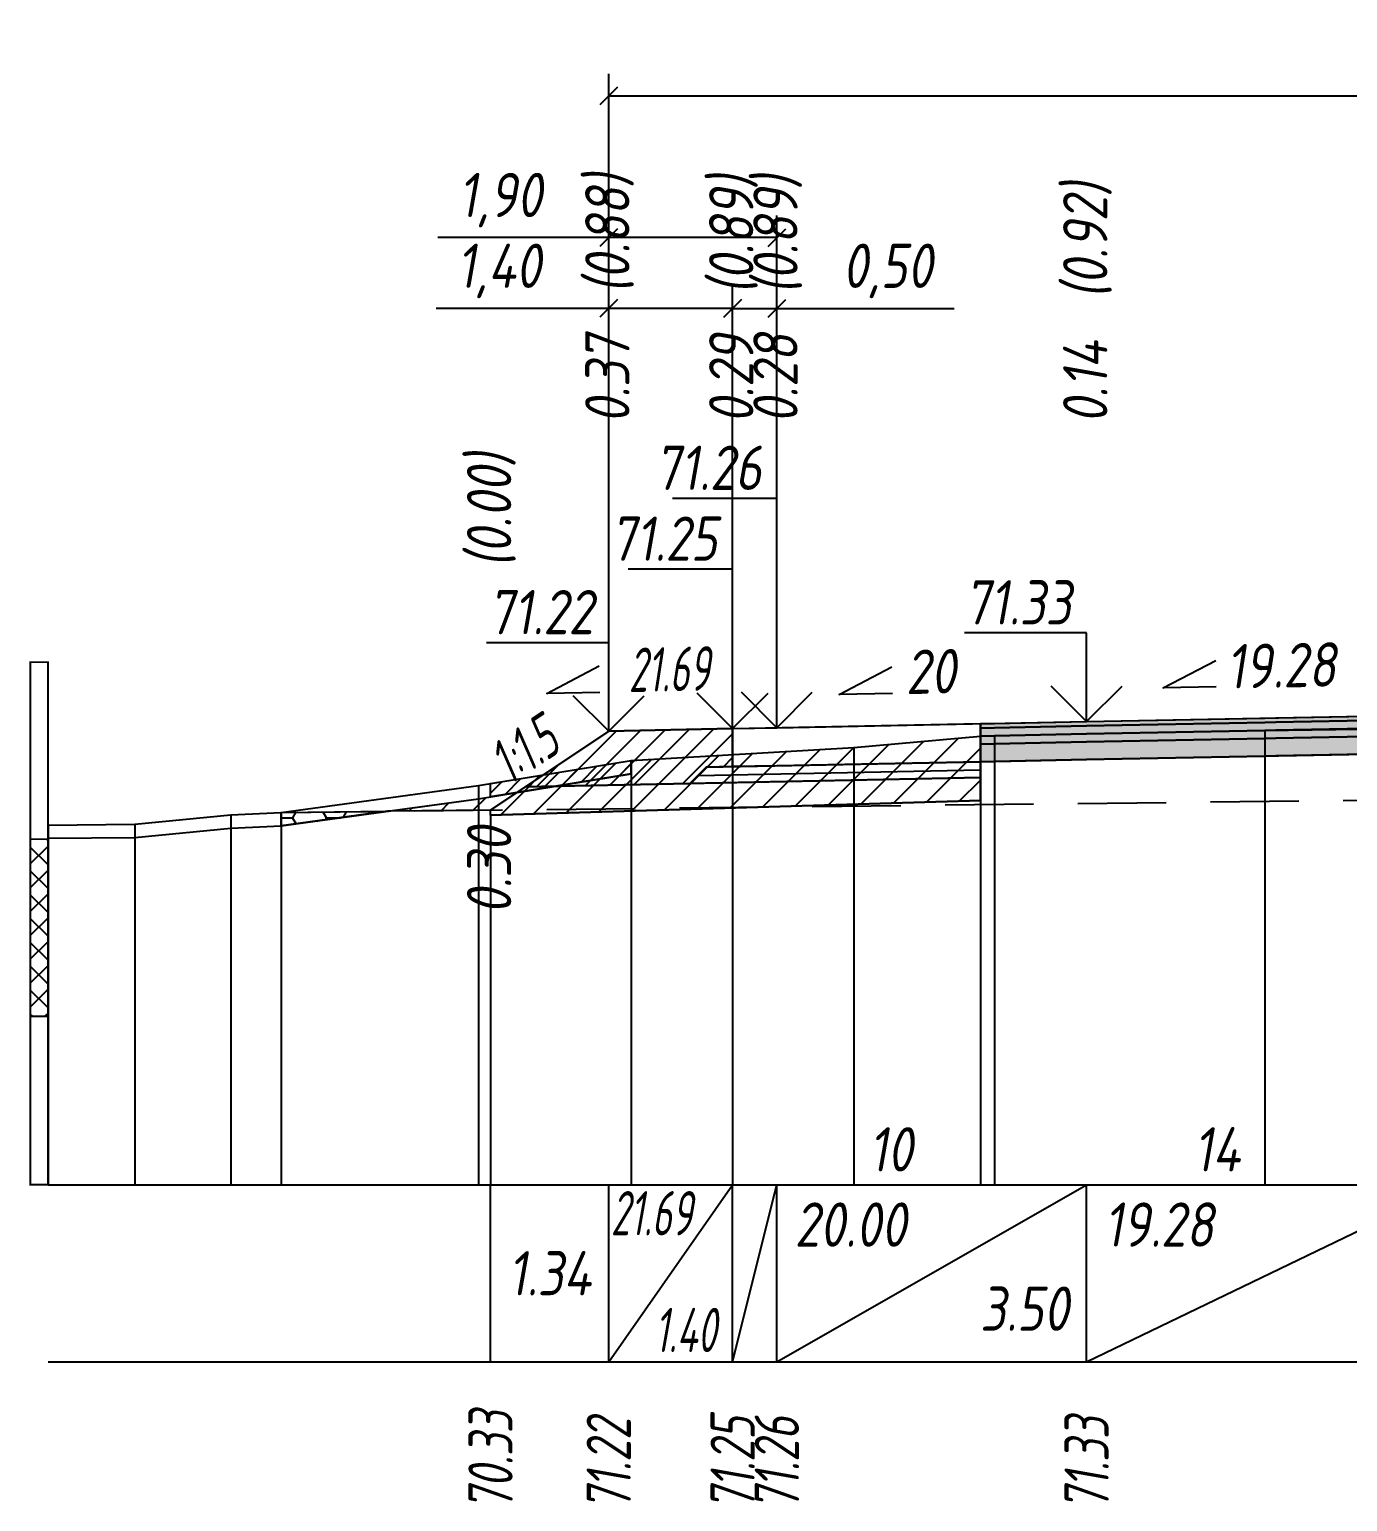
# Model space of a CAD drawing. Extents: x -717 to 1451, y -133302 to 233.
# Drawn here: x 78.9 to 153.4, y -8266.9 to -8183.7 of the extents above; entities that cross this region are included whole.
import ezdxf
from ezdxf.enums import TextEntityAlignment as Align

# ---------------------------------------------------------------- set-up
doc = ezdxf.new("R2010")
doc.units = 0
doc.linetypes.add('штриховая', pattern=[0.75, 0.5, -0.25])
for name, color, linetype in [('Интерполированный поперечник', 2, 'Continuous'), ('Код_514', 1, 'Continuous'), ('Контур_0', 7, 'Continuous'), ('Контур_2521', 7, 'Continuous'), ('Контур_2564', 7, 'Continuous'), ('Контур_2660', 7, 'Continuous'), ('Контур_2665', 7, 'Continuous'), ('Контур_400', 7, 'Continuous'), ('Контур_508', 7, 'Continuous'), ('Контур_512', 7, 'Continuous'), ('Контур_513', 7, 'Continuous'), ('Контур_818', 7, 'Continuous'), ('Красный поперечник', 1, 'Continuous'), ('Линейка абсолютных высот', 7, 'Continuous'), ('Объём_2501', 7, 'Continuous'), ('Объём_2564', 7, 'Continuous'), ('Объём_2650', 7, 'Continuous'), ('Объём_2660', 7, 'Continuous'), ('Объём_2661', 7, 'Continuous'), ('Объём_2665', 7, 'Continuous'), ('Объём_2666', 7, 'Continuous'), ('Объём_2667', 7, 'Continuous'), ('Объём_2668', 7, 'Continuous'), ('Объём_2669', 7, 'Continuous'), ('Объём_2675', 7, 'Continuous'), ('Объём_2753', 7, 'Continuous'), ('Откосы', 7, 'Continuous'), ('Отметки покрытия', 7, 'Continuous'), ('Рабочие отметки', 7, 'Continuous'), ('Рабочие отметки доп.', 7, 'Continuous'), ('Слои выравнивания', 7, 'Continuous'), ('Таблица', 7, 'Continuous'), ('Уклоны проезжей части', 7, 'Continuous'), ('Черный поперечник', 3, 'Continuous')]:
    doc.layers.add(name, color=color, linetype=linetype)
for name, color, linetype, true_color in [('Контур_2540', 2, 'Continuous', 0xffff00), ('Контур_2560', 2, 'Continuous', 0xffff00), ('Контур_2561', 7, 'Continuous', 0xff8040), ('Контур_2562', 3, 'Continuous', 0x00ff00), ('Контур_2563', 7, 'Continuous', 0xff8000), ('Контур_2570', 7, 'Continuous', 0x80ff00), ('Контур_2725', 7, 'Continuous', 0x323232), ('Контур_2736', 4, 'Continuous', 0x00ffff), ('Контур_2737', 4, 'Continuous', 0x00ffff), ('Контур_2738', 4, 'Continuous', 0x00ffff), ('Контур_2739', 4, 'Continuous', 0x00ffff), ('Контур_2741', 4, 'Continuous', 0x00ffff), ('Контур_2742', 4, 'Continuous', 0x00ffff), ('Контур_2743', 4, 'Continuous', 0x00ffff), ('Контур_2744', 7, 'Continuous', 0xa4ffff), ('Контур_2745', 7, 'Continuous', 0xa4ffff), ('Контур_2747', 4, 'Continuous', 0x00ffff), ('Контур_2748', 4, 'Continuous', 0x00ffff), ('Контур_2749', 4, 'Continuous', 0x00ffff), ('Контур_2750', 4, 'Continuous', 0x00ffff), ('Контур_2751', 4, 'Continuous', 0x00ffff), ('Контур_2752', 4, 'Continuous', 0x00ffff), ('Контур_2760', 7, 'Continuous', 0x323232), ('Контур_2761', 7, 'Continuous', 0x323232), ('Контур_2762', 7, 'Continuous', 0x323232), ('Контур_2763', 7, 'Continuous', 0x323232), ('Контур_402', 7, 'Continuous', 0xff6464), ('Контур_703', 4, 'Continuous', 0x00ffff), ('Контур_705', 4, 'Continuous', 0x00ffff), ('Контур_707', 4, 'Continuous', 0x00ffff), ('Контур_720', 131, 'Continuous', 0xaaffff), ('Объём_2500', 7, 'Continuous', 0xc0c0c0), ('Объём_2520', 7, 'Continuous', 0x80ffff), ('Объём_2540', 2, 'Continuous', 0xffff00), ('Объём_2560', 2, 'Continuous', 0xffff00), ('Объём_2561', 7, 'Continuous', 0xff8040), ('Объём_2562', 3, 'Continuous', 0x00ff00), ('Объём_2563', 7, 'Continuous', 0xff8000), ('Объём_2570', 7, 'Continuous', 0x80ff00), ('Объём_2600', 7, 'Continuous', 0x808000), ('Объём_2746', 2, 'Continuous', 0xffff00)]:
    doc.layers.add(name, color=color, linetype=linetype, true_color=true_color)
doc.styles.get("Standard").update_dxf_attribs({"font": 'txt', "height": 2.5})
doc.styles.add('М', font='romand.shx', dxfattribs={"width": 0.8, "oblique": 10, "height": 2.5})
doc.dimstyles.new('ISO-25', dxfattribs={"dimtxt": 2.5, "dimasz": 2.5, "dimexe": 1.25, "dimexo": 0.625, "dimtad": 1, "dimtxsty": 'Standard', "dimcen": 2.5, "dimadec": 0, "dimazin": 0, "dimtfac": 1, "dimtmove": 0, "dimatfit": 3, "dimfxl": 1, "dimarcsym": 0})

# ---------------------------------------------------------------- blocks, each defined once
blk = doc.blocks.new('_Oblique')
at = {"color": 0, "linetype": 'ByBlock', "lineweight": -2}
blk.add_line((-0.5, -0.5), (0.5, 0.5), dxfattribs=at)
blk = doc.blocks.new('*D178')
at = {"color": 0, "lineweight": -2, "transparency": 16777216}
for p, q in [((111.679, -8222.827), (111.679, -8198.25)), ((118.679, -8222.675), (118.679, -8198.25)), ((111.679, -8199.5), (101.937, -8199.5)), ((118.679, -8199.5), (111.679, -8199.5))]:
    blk.add_line(p, q, dxfattribs=at)
at = {"layer": 'Defpoints', "color": 0, "transparency": 16777216}
for p in [(118.679, -8199.5), (111.679, -8223.452), (118.679, -8223.3)]:
    blk.add_point(p, dxfattribs=at)
at = {"color": 0, "lineweight": -2, "transparency": 16777216, "rotation": 180}
blk.add_blockref('_Oblique', (111.679, -8199.5), dxfattribs=at)
at = {"color": 0, "lineweight": -2, "transparency": 16777216}
blk.add_blockref('_Oblique', (118.679, -8199.5), dxfattribs=at)
at = {"color": 0, "transparency": 16777216, "insert": (105.478, -8197.387), "char_height": 2.5, "width": 8.75, "attachment_point": 5, "style": 'М'}
blk.add_mtext('1,40', dxfattribs=at)
blk = doc.blocks.new('*D180')
at = {"color": 0, "lineweight": -2, "transparency": 16777216}
for p, q in [((118.679, -8222.675), (118.679, -8198.25)), ((121.179, -8222.625), (121.179, -8198.25)), ((118.679, -8199.5), (121.179, -8199.5)), ((121.179, -8199.5), (131.197, -8199.5))]:
    blk.add_line(p, q, dxfattribs=at)
at = {"layer": 'Defpoints', "color": 0, "transparency": 16777216}
for p in [(121.179, -8199.5), (118.679, -8223.3), (121.179, -8223.25)]:
    blk.add_point(p, dxfattribs=at)
at = {"color": 0, "lineweight": -2, "transparency": 16777216, "rotation": 180}
blk.add_blockref('_Oblique', (118.679, -8199.5), dxfattribs=at)
at = {"color": 0, "lineweight": -2, "transparency": 16777216}
blk.add_blockref('_Oblique', (121.179, -8199.5), dxfattribs=at)
at = {"color": 0, "transparency": 16777216, "insert": (127.435, -8197.387), "char_height": 2.5, "width": 9.16667, "attachment_point": 5, "style": 'М'}
blk.add_mtext('0,50', dxfattribs=at)
blk = doc.blocks.new('*D183')
at = {"color": 0, "lineweight": -2, "transparency": 16777216}
for p, q in [((111.679, -8222.827), (111.679, -8194.25)), ((121.179, -8222.625), (121.179, -8194.25)), ((111.679, -8195.5), (102.016, -8195.5)), ((121.179, -8195.5), (111.679, -8195.5))]:
    blk.add_line(p, q, dxfattribs=at)
at = {"layer": 'Defpoints', "color": 0, "transparency": 16777216}
for p in [(121.179, -8195.5), (111.679, -8223.452), (121.179, -8223.25)]:
    blk.add_point(p, dxfattribs=at)
at = {"color": 0, "lineweight": -2, "transparency": 16777216, "rotation": 180}
blk.add_blockref('_Oblique', (111.679, -8195.5), dxfattribs=at)
at = {"color": 0, "lineweight": -2, "transparency": 16777216}
blk.add_blockref('_Oblique', (121.179, -8195.5), dxfattribs=at)
at = {"color": 0, "transparency": 16777216, "insert": (105.556, -8193.387), "char_height": 2.5, "width": 8.75, "attachment_point": 5, "style": 'М'}
blk.add_mtext('1,90', dxfattribs=at)
blk = doc.blocks.new('*D184')
at = {"color": 0, "lineweight": -2, "transparency": 16777216}
for p, q in [((111.679, -8222.827), (111.679, -8186.25)), ((207.179, -8222.955), (207.179, -8186.25)), ((111.679, -8187.5), (207.179, -8187.5))]:
    blk.add_line(p, q, dxfattribs=at)
at = {"layer": 'Defpoints', "color": 0, "transparency": 16777216}
for p in [(207.179, -8187.5), (111.679, -8223.452), (207.179, -8223.58)]:
    blk.add_point(p, dxfattribs=at)
at = {"color": 0, "lineweight": -2, "transparency": 16777216, "rotation": 180}
blk.add_blockref('_Oblique', (111.679, -8187.5), dxfattribs=at)
at = {"color": 0, "lineweight": -2, "transparency": 16777216}
blk.add_blockref('_Oblique', (207.179, -8187.5), dxfattribs=at)
at = {"color": 0, "transparency": 16777216, "insert": (159.429, -8185.387), "char_height": 2.5, "width": 10.41667, "attachment_point": 5, "style": 'М'}
blk.add_mtext('19,10', dxfattribs=at)

msp = doc.modelspace()

# ---------------------------------------------------------------- hatches: boundary and pattern name
at = {"layer": 'Линейка абсолютных высот'}
h = msp.add_hatch(dxfattribs=at)
h.set_pattern_fill('ANSI37', scale=0.3, style=0)
h.paths.add_polyline_path([(80, -8239.487), (80, -8229.487), (79, -8229.487), (79, -8239.487)])
at = {"layer": 'Объём_2563'}
h = msp.add_hatch(dxfattribs=at)
h.set_pattern_fill('ANSI31', color=256, scale=0.3)
h.paths.add_polyline_path([(111.679, -8223.389), (118.679, -8223.237), (118.679, -8225.387), (117.179, -8225.417), (116.261, -8226.336), (106.981, -8226.521)])
at = {"layer": 'Объём_2570'}
h = msp.add_hatch(dxfattribs=at)
h.set_pattern_fill('ANSI31', color=256, scale=0.2)
h.paths.add_polyline_path([(112.953, -8225.79), (105, -8227.094), (105, -8226.344), (112.953, -8225.04)])
at = {"layer": 'Объём_2600'}
h = msp.add_hatch(dxfattribs=at)
h.set_pattern_fill('ANSI31', color=6, scale=0.4)
h.paths.add_polyline_path([(125.523, -8224.312), (132.675, -8223.656), (132.675, -8227.29), (105, -8228.12), (105, -8227.842), (99.172, -8227.908), (104.317, -8227.206), (112.953, -8225.79), (112.953, -8225.04)])
h = msp.add_hatch(dxfattribs=at)
h.set_pattern_fill('HONEY', color=5, scale=0.3)
h.paths.add_polyline_path([(93.181, -8228.726), (93.181, -8227.976), (99.172, -8227.908)])
at = {"layer": 'Слои выравнивания'}
for color, points in [(2, [(132.675, -8222.958), (133.484, -8222.941), (138.679, -8222.837), (148.742, -8222.643), (149.362, -8222.632), (159.429, -8222.437), (159.429, -8222.687), (149.362, -8222.882), (148.742, -8222.893), (138.679, -8223.087), (133.484, -8223.191), (132.675, -8223.208)]), (3, [(132.675, -8223.208), (133.484, -8223.191), (138.679, -8223.087), (148.742, -8222.893), (149.362, -8222.882), (159.429, -8222.687), (159.429, -8223.137), (149.362, -8223.332), (148.742, -8223.343), (138.679, -8223.537), (133.484, -8223.641), (132.675, -8223.658)]), (4, [(132.675, -8223.658), (133.484, -8223.641), (138.679, -8223.537), (148.742, -8223.343), (149.362, -8223.332), (159.429, -8223.137), (159.429, -8223.587), (149.362, -8223.782), (148.742, -8223.793), (138.679, -8223.987), (133.484, -8224.091), (132.675, -8224.108)]), (5, [(132.675, -8224.108), (133.484, -8224.091), (138.679, -8223.987), (148.742, -8223.793), (149.362, -8223.782), (159.429, -8223.587), (159.429, -8224.587), (149.362, -8224.782), (148.742, -8224.793), (138.679, -8224.987), (133.484, -8225.091), (132.675, -8225.108)])]:
    msp.add_hatch(color=color, dxfattribs=at).paths.add_polyline_path(points)

# ---------------------------------------------------------------- linework, layer by layer
at = {"layer": 'Интерполированный поперечник', "linetype": 'штриховая', "ltscale": 10, "flags": 128}
msp.add_lwpolyline([(93.181, -8227.976), (218.244, -8226.562)], dxfattribs=at)
at = {"layer": 'Код_514'}
for p, q in [((105, -8259), (105, -8249)), ((111.679, -8259), (111.679, -8249)), ((111.679, -8259), (118.679, -8249)), ((118.679, -8259), (118.679, -8249)), ((118.679, -8259), (121.179, -8249)), ((121.179, -8259), (121.179, -8249)), ((121.179, -8259), (138.679, -8249)), ((138.679, -8259), (138.679, -8249)), ((138.679, -8259), (159.429, -8249))]:
    msp.add_line(p, q, dxfattribs=at)
at = {"layer": 'Контур_0', "flags": 128}
for points in [[(111.679, -8223.389), (105, -8227.842), (105, -8227.842), (105, -8227.842), (105, -8227.842), (105, -8227.842), (105, -8227.842), (105, -8227.842), (105, -8227.842), (105, -8227.842), (105, -8227.842), (105, -8227.842), (105, -8227.842), (105, -8227.842), (105, -8227.842), (105, -8227.842)], [(111.679, -8223.389), (105, -8227.842), (105, -8227.842), (105, -8227.842), (105, -8227.842), (105, -8227.842), (105, -8227.842), (105, -8227.842), (105, -8227.842), (105, -8227.842), (105, -8227.842), (105, -8227.842), (105, -8227.842), (105, -8227.842), (105, -8227.842), (105, -8227.842), (105, -8227.842), (105, -8227.842), (105, -8227.842), (105, -8227.842), (105, -8227.842), (105, -8227.842), (105, -8227.842), (105, -8227.842), (105, -8227.842), (105, -8227.842), (105, -8227.842), (105, -8227.842), (105, -8227.842), (105, -8227.842)], [(121.179, -8225.337), (118.679, -8225.387), (118.679, -8223.237), (132.675, -8222.958), (132.675, -8225.108), (121.179, -8225.337), (121.179, -8225.337)], [(117.179, -8225.417), (132.675, -8225.108), (132.675, -8226.008), (116.261, -8226.336), (117.179, -8225.417), (117.179, -8225.417)], [(106.981, -8226.521), (116.261, -8226.336), (117.179, -8225.417), (118.679, -8225.387)]]:
    msp.add_lwpolyline(points, dxfattribs=at)
at = {"layer": 'Контур_2521', "color": 250, "flags": 128}
msp.add_lwpolyline([(116.72, -8225.877), (132.675, -8225.558)], dxfattribs=at)
at = {"layer": 'Контур_2540', "flags": 128}
msp.add_lwpolyline([(106.981, -8226.521), (132.675, -8226.008), (132.675, -8227.29), (105, -8228.12), (105, -8227.842), (106.981, -8226.521), (106.981, -8226.521)], dxfattribs=at)
at = {"layer": 'Контур_2560', "flags": 128}
msp.add_lwpolyline([(111.679, -8223.389), (111.679, -8223.389), (111.679, -8223.389), (118.679, -8223.237)], dxfattribs=at)
at = {"layer": 'Контур_2561', "flags": 128}
msp.add_lwpolyline([(118.679, -8223.237), (118.679, -8223.237), (111.679, -8223.389), (111.679, -8223.389), (118.679, -8223.237)], dxfattribs=at)
at = {"layer": 'Контур_2562', "flags": 128}
msp.add_lwpolyline([(111.679, -8223.389), (111.679, -8223.389), (111.679, -8223.389), (111.679, -8223.389), (111.679, -8223.389)], dxfattribs=at)
at = {"layer": 'Контур_2563', "flags": 128}
msp.add_lwpolyline([(111.679, -8223.389), (118.679, -8223.237), (118.679, -8225.387), (117.179, -8225.417), (116.261, -8226.336), (106.981, -8226.521), (111.679, -8223.389), (111.679, -8223.389)], dxfattribs=at)
at = {"layer": 'Контур_2564', "flags": 128}
msp.add_lwpolyline([(111.679, -8223.389), (118.679, -8223.237)], dxfattribs=at)
at = {"layer": 'Контур_2570', "flags": 128}
msp.add_lwpolyline([(80, -8229.433), (84.904, -8229.385), (90.321, -8228.866), (93.181, -8228.726), (93.181, -8228.726), (104.317, -8227.206), (112.953, -8225.79), (112.953, -8225.04), (125.523, -8224.312), (132.675, -8223.656), (133.484, -8223.631), (148.742, -8223.339), (159.429, -8223.203)], dxfattribs=at)
at = {"layer": 'Контур_2660', "flags": 128}
msp.add_lwpolyline([(105, -8228.12), (132.675, -8227.29)], dxfattribs=at)
at = {"layer": 'Контур_2665', "flags": 128}
msp.add_lwpolyline([(111.679, -8223.389), (111.679, -8223.389)], dxfattribs=at)
at = {"layer": 'Контур_2725', "flags": 128}
msp.add_lwpolyline([(132.675, -8225.108), (133.484, -8225.091), (138.679, -8224.987), (148.742, -8224.793), (149.362, -8224.782), (159.429, -8224.587), (159.548, -8224.59), (167.729, -8224.747), (170.162, -8224.794), (178.017, -8224.946), (180.179, -8224.987), (185.688, -8225.098)], dxfattribs=at)
at = {"layer": 'Контур_2736', "flags": 128}
msp.add_lwpolyline([(111.679, -8223.389), (105, -8227.842)], dxfattribs=at)
at = {"layer": 'Контур_2737', "flags": 128}
msp.add_lwpolyline([(105, -8227.842), (105, -8227.842)], dxfattribs=at)
at = {"layer": 'Контур_2738', "flags": 128}
msp.add_lwpolyline([(105, -8227.842), (105, -8227.842)], dxfattribs=at)
at = {"layer": 'Контур_2739', "flags": 128}
msp.add_lwpolyline([(105, -8227.842), (105, -8227.842)], dxfattribs=at)
at = {"layer": 'Контур_2741', "flags": 128}
msp.add_lwpolyline([(105, -8227.842), (105, -8227.842)], dxfattribs=at)
at = {"layer": 'Контур_2742', "flags": 128}
msp.add_lwpolyline([(105, -8227.842), (105, -8227.842)], dxfattribs=at)
at = {"layer": 'Контур_2743', "flags": 128}
msp.add_lwpolyline([(105, -8227.842), (105, -8227.842)], dxfattribs=at)
at = {"layer": 'Контур_2744', "flags": 128}
msp.add_lwpolyline([(105, -8227.842), (105, -8227.842)], dxfattribs=at)
msp.add_lwpolyline([(105, -8227.842), (105, -8227.842)], dxfattribs=at)
msp.add_lwpolyline([(105, -8227.842), (105, -8227.842)], dxfattribs=at)
msp.add_lwpolyline([(105, -8227.842), (105, -8227.842)], dxfattribs=at)
msp.add_lwpolyline([(105, -8227.842), (105, -8227.842)], dxfattribs=at)
msp.add_lwpolyline([(105, -8227.842), (105, -8227.842)], dxfattribs=at)
at = {"layer": 'Контур_2745', "flags": 128}
msp.add_lwpolyline([(105, -8227.842), (105, -8227.842)], dxfattribs=at)
msp.add_lwpolyline([(105, -8227.842), (105, -8227.842)], dxfattribs=at)
msp.add_lwpolyline([(105, -8227.842), (105, -8227.842)], dxfattribs=at)
msp.add_lwpolyline([(105, -8227.842), (105, -8227.842)], dxfattribs=at)
msp.add_lwpolyline([(105, -8227.842), (105, -8227.842)], dxfattribs=at)
msp.add_lwpolyline([(105, -8227.842), (105, -8227.842)], dxfattribs=at)
at = {"layer": 'Контур_2747', "flags": 128}
msp.add_lwpolyline([(105, -8227.842), (105, -8227.842)], dxfattribs=at)
at = {"layer": 'Контур_2748', "flags": 128}
msp.add_lwpolyline([(105, -8227.842), (105, -8227.842)], dxfattribs=at)
at = {"layer": 'Контур_2749', "flags": 128}
msp.add_lwpolyline([(105, -8227.842), (105, -8227.842)], dxfattribs=at)
at = {"layer": 'Контур_2750', "flags": 128}
msp.add_lwpolyline([(105, -8227.842), (105, -8227.842)], dxfattribs=at)
at = {"layer": 'Контур_2751', "flags": 128}
msp.add_lwpolyline([(105, -8227.842), (105, -8227.842)], dxfattribs=at)
at = {"layer": 'Контур_2752', "flags": 128}
msp.add_lwpolyline([(105, -8227.842), (105, -8227.842)], dxfattribs=at)
at = {"layer": 'Контур_2760', "flags": 128}
msp.add_lwpolyline([(132.675, -8222.958), (133.484, -8222.941), (138.679, -8222.837), (148.742, -8222.643), (149.362, -8222.632), (159.429, -8222.437), (159.548, -8222.44), (167.729, -8222.597), (170.162, -8222.644), (178.017, -8222.796), (180.179, -8222.837), (185.688, -8222.948)], dxfattribs=at)
at = {"layer": 'Контур_2761', "flags": 128}
msp.add_lwpolyline([(132.675, -8223.208), (133.484, -8223.191), (138.679, -8223.087), (148.742, -8222.893), (149.362, -8222.882), (159.429, -8222.687), (159.548, -8222.69), (167.729, -8222.847), (170.162, -8222.894), (178.017, -8223.046), (180.179, -8223.087), (185.688, -8223.198)], dxfattribs=at)
at = {"layer": 'Контур_2762', "flags": 128}
msp.add_lwpolyline([(132.675, -8223.658), (133.484, -8223.641), (138.679, -8223.537), (148.742, -8223.343), (149.362, -8223.332), (159.429, -8223.137), (159.548, -8223.14), (167.729, -8223.297), (170.162, -8223.344), (178.017, -8223.496), (180.179, -8223.537), (185.688, -8223.648)], dxfattribs=at)
at = {"layer": 'Контур_2763', "flags": 128}
msp.add_lwpolyline([(132.675, -8224.108), (133.484, -8224.091), (138.679, -8223.987), (148.742, -8223.793), (149.362, -8223.782), (159.429, -8223.587), (159.548, -8223.59), (167.729, -8223.747), (170.162, -8223.794), (178.017, -8223.946), (180.179, -8223.987), (185.688, -8224.098)], dxfattribs=at)
at = {"layer": 'Контур_400', "flags": 128}
msp.add_lwpolyline([(118.679, -8223.237), (121.179, -8223.187), (121.179, -8223.187), (121.179, -8223.187), (121.179, -8223.187), (121.179, -8223.187), (121.179, -8223.187), (138.679, -8222.837), (159.429, -8222.437)], dxfattribs=at)
at = {"layer": 'Контур_402', "flags": 128}
msp.add_lwpolyline([(105, -8228.12), (132.675, -8227.29), (132.675, -8225.108), (138.679, -8224.987), (159.429, -8224.587), (180.179, -8224.987), (185.688, -8225.098), (185.688, -8227.275), (214.094, -8228.127)], dxfattribs=at)
at = {"layer": 'Контур_508', "flags": 128}
msp.add_lwpolyline([(105, -8228.12), (132.675, -8227.29), (132.675, -8225.108), (138.679, -8224.987), (159.429, -8224.587), (180.179, -8224.987), (185.688, -8225.098), (185.688, -8227.275), (214.094, -8228.127), (215.403, -8229), (217.403, -8229), (221.536, -8226.245)], dxfattribs=at)
at = {"layer": 'Контур_512', "flags": 128}
msp.add_lwpolyline([(105, -8228.12), (132.675, -8227.29)], dxfattribs=at)
at = {"layer": 'Контур_513', "flags": 128}
msp.add_lwpolyline([(105, -8228.12), (132.675, -8227.29), (132.675, -8225.108), (138.679, -8224.987), (159.429, -8224.587), (180.179, -8224.987), (185.688, -8225.098), (185.688, -8227.275), (214.094, -8228.127), (215.403, -8229), (217.403, -8229), (221.536, -8226.245)], dxfattribs=at)
at = {"layer": 'Контур_703', "flags": 128}
for points in [[(111.679, -8223.389), (105, -8227.842)], [(105, -8227.842), (105, -8227.842)]]:
    msp.add_lwpolyline(points, dxfattribs=at)
at = {"layer": 'Контур_705', "flags": 128}
msp.add_lwpolyline([(105, -8227.842), (105, -8227.842)], dxfattribs=at)
at = {"layer": 'Контур_707', "flags": 128}
msp.add_lwpolyline([(105, -8227.842), (105, -8227.842)], dxfattribs=at)
at = {"layer": 'Контур_720', "flags": 128}
msp.add_lwpolyline([(105, -8227.842), (105, -8227.842)], dxfattribs=at)
at = {"layer": 'Контур_818', "flags": 128}
msp.add_lwpolyline([(105, -8227.094), (112.953, -8225.79), (112.953, -8225.04), (125.523, -8224.312), (132.675, -8223.656), (133.484, -8223.631), (148.742, -8223.339), (159.429, -8223.203), (159.548, -8223.202), (170.162, -8223.326), (185.688, -8223.662), (196.325, -8224.746), (204.673, -8225.49), (204.673, -8226.24), (209.298, -8226.687), (218.244, -8227.312), (218.244, -8227.312), (221.536, -8226.995)], dxfattribs=at)
at = {"layer": 'Красный поперечник'}
for p, q in [((138.679, -8222.837), (159.429, -8222.437)), ((105, -8227.842), (111.679, -8223.389)), ((111.679, -8223.389), (118.679, -8223.237)), ((118.679, -8223.237), (121.179, -8223.187)), ((121.179, -8223.187), (138.679, -8222.837)), ((132.675, -8227.29), (132.675, -8249)), ((105, -8228.12), (105, -8249))]:
    msp.add_line(p, q, dxfattribs=at)
at = {"layer": 'Линейка абсолютных высот', "color": 7, "const_width": 0.1, "flags": 128}
for points in [[(80, -8229.487), (80, -8219.487), (79, -8219.487), (79, -8229.487), (80, -8229.487)], [(80, -8239.487), (80, -8229.487), (79, -8229.487), (79, -8239.487), (80, -8239.487)], [(80, -8249), (80, -8239.487), (79, -8239.487), (79, -8249), (80, -8249)]]:
    msp.add_lwpolyline(points, dxfattribs=at)
at = {"layer": 'Объём_2500', "flags": 128}
msp.add_lwpolyline([(121.179, -8225.337), (118.679, -8225.387), (118.679, -8223.237), (132.675, -8222.958), (132.675, -8225.108), (121.179, -8225.337), (121.179, -8225.337)], dxfattribs=at)
at = {"layer": 'Объём_2501', "flags": 128}
msp.add_lwpolyline([(118.679, -8223.237), (121.179, -8223.187), (121.179, -8223.187), (121.179, -8223.187), (121.179, -8223.187), (121.179, -8223.187), (121.179, -8223.187), (138.679, -8222.837), (159.429, -8222.437)], dxfattribs=at)
at = {"layer": 'Объём_2520', "color": 250, "flags": 128}
msp.add_lwpolyline([(117.179, -8225.417), (132.675, -8225.108), (132.675, -8226.008), (116.261, -8226.336), (117.179, -8225.417), (117.179, -8225.417)], dxfattribs=at)
at = {"layer": 'Объём_2540', "flags": 128}
msp.add_lwpolyline([(106.981, -8226.521), (132.675, -8226.008), (132.675, -8227.29), (105, -8228.12), (105, -8227.842), (106.981, -8226.521), (106.981, -8226.521)], dxfattribs=at)
at = {"layer": 'Объём_2560', "flags": 128}
msp.add_lwpolyline([(111.679, -8223.389), (111.679, -8223.389), (111.679, -8223.389), (118.679, -8223.237)], dxfattribs=at)
at = {"layer": 'Объём_2561', "flags": 128}
msp.add_lwpolyline([(118.679, -8223.237), (118.679, -8223.237), (111.679, -8223.389), (111.679, -8223.389), (118.679, -8223.237)], dxfattribs=at)
at = {"layer": 'Объём_2562', "flags": 128}
msp.add_lwpolyline([(111.679, -8223.389), (111.679, -8223.389), (111.679, -8223.389), (111.679, -8223.389), (111.679, -8223.389)], dxfattribs=at)
at = {"layer": 'Объём_2563', "color": 250, "flags": 128}
msp.add_lwpolyline([(111.679, -8223.389), (118.679, -8223.237), (118.679, -8225.387), (117.179, -8225.417), (116.261, -8226.336), (106.981, -8226.521), (111.679, -8223.389), (111.679, -8223.389)], dxfattribs=at)
at = {"layer": 'Объём_2564', "flags": 128}
msp.add_lwpolyline([(111.679, -8223.389), (118.679, -8223.237)], dxfattribs=at)
at = {"layer": 'Объём_2570', "flags": 128}
msp.add_lwpolyline([(112.953, -8225.79), (105, -8227.094), (105, -8226.344), (112.953, -8225.04), (112.953, -8225.79), (112.953, -8225.79)], dxfattribs=at)
at = {"layer": 'Объём_2600', "color": 5, "flags": 128}
msp.add_lwpolyline([(93.181, -8228.726), (93.181, -8227.976), (99.172, -8227.908), (93.181, -8228.726), (93.181, -8228.726)], dxfattribs=at)
at = {"layer": 'Объём_2650', "color": 6, "flags": 128}
msp.add_lwpolyline([(125.523, -8224.312), (132.675, -8223.656), (132.675, -8227.29), (105, -8228.12), (105, -8227.842), (99.172, -8227.908), (104.317, -8227.206), (112.953, -8225.79), (112.953, -8225.04), (125.523, -8224.312), (125.523, -8224.312)], dxfattribs=at)
at = {"layer": 'Объём_2660', "flags": 128}
msp.add_lwpolyline([(105, -8228.12), (132.675, -8227.29)], dxfattribs=at)
at = {"layer": 'Объём_2661', "flags": 128}
msp.add_lwpolyline([(111.679, -8223.389), (105, -8227.842)], dxfattribs=at)
at = {"layer": 'Объём_2665', "flags": 128}
msp.add_lwpolyline([(111.679, -8223.389), (111.679, -8223.389)], dxfattribs=at)
at = {"layer": 'Объём_2666', "flags": 128}
msp.add_lwpolyline([(111.679, -8223.389), (105, -8227.842)], dxfattribs=at)
at = {"layer": 'Объём_2667', "flags": 128}
msp.add_lwpolyline([(105, -8227.842), (105, -8227.842)], dxfattribs=at)
msp.add_lwpolyline([(105, -8227.842), (105, -8227.842)], dxfattribs=at)
at = {"layer": 'Объём_2668', "flags": 128}
msp.add_lwpolyline([(105, -8227.842), (105, -8227.842)], dxfattribs=at)
msp.add_lwpolyline([(105, -8227.842), (105, -8227.842)], dxfattribs=at)
at = {"layer": 'Объём_2669', "flags": 128}
msp.add_lwpolyline([(105, -8227.842), (105, -8227.842)], dxfattribs=at)
msp.add_lwpolyline([(105, -8227.842), (105, -8227.842)], dxfattribs=at)
at = {"layer": 'Объём_2675', "flags": 128}
msp.add_lwpolyline([(105, -8227.842), (105, -8227.842)], dxfattribs=at)
msp.add_lwpolyline([(105, -8227.842), (105, -8227.842)], dxfattribs=at)
msp.add_lwpolyline([(105, -8227.842), (105, -8227.842)], dxfattribs=at)
msp.add_lwpolyline([(105, -8227.842), (105, -8227.842)], dxfattribs=at)
msp.add_lwpolyline([(105, -8227.842), (105, -8227.842)], dxfattribs=at)
msp.add_lwpolyline([(105, -8227.842), (105, -8227.842)], dxfattribs=at)
msp.add_lwpolyline([(105, -8227.842), (105, -8227.842)], dxfattribs=at)
msp.add_lwpolyline([(105, -8227.842), (105, -8227.842)], dxfattribs=at)
msp.add_lwpolyline([(105, -8227.842), (105, -8227.842)], dxfattribs=at)
msp.add_lwpolyline([(105, -8227.842), (105, -8227.842)], dxfattribs=at)
msp.add_lwpolyline([(105, -8227.842), (105, -8227.842)], dxfattribs=at)
msp.add_lwpolyline([(105, -8227.842), (105, -8227.842)], dxfattribs=at)
at = {"layer": 'Объём_2746', "flags": 128}
msp.add_lwpolyline([(112.953, -8225.79), (112.953, -8225.04), (125.523, -8224.312), (132.675, -8223.656), (132.675, -8227.29), (105, -8228.12), (105, -8227.842), (106.489, -8226.85), (112.953, -8225.79), (112.953, -8225.79)], dxfattribs=at)
at = {"layer": 'Объём_2753', "flags": 128}
msp.add_lwpolyline([(132.675, -8222.958), (132.675, -8222.958)], dxfattribs=at)
at = {"layer": 'Откосы', "color": 1, "flags": 128}
for points in [[(111.172, -8221.197), (108.173, -8221.262), (111.139, -8219.698)], [(127.703, -8221.246), (124.704, -8221.306), (127.673, -8219.746)], [(146.004, -8220.885), (143.005, -8220.943), (145.975, -8219.385)]]:
    msp.add_lwpolyline(points, dxfattribs=at)
at = {"layer": 'Отметки покрытия', "color": 1}
for p, q in [((121.179, -8210.237), (115.279, -8210.237)), ((121.179, -8223.187), (121.179, -8210.237)), ((118.679, -8214.237), (112.779, -8214.237)), ((118.679, -8223.237), (118.679, -8214.237)), ((111.679, -8218.389), (104.779, -8218.389)), ((111.679, -8223.389), (111.679, -8218.389)), ((138.679, -8217.837), (131.779, -8217.837)), ((138.679, -8222.837), (138.679, -8217.837)), ((138.679, -8222.837), (136.679, -8220.837)), ((138.679, -8222.837), (140.679, -8220.837)), ((111.679, -8223.389), (109.679, -8221.389)), ((111.679, -8223.389), (113.679, -8221.389)), ((118.679, -8223.237), (116.679, -8221.237)), ((118.679, -8223.237), (120.679, -8221.237)), ((121.179, -8223.187), (119.179, -8221.187)), ((121.179, -8223.187), (123.179, -8221.187))]:
    msp.add_line(p, q, dxfattribs=at)
at = {"layer": 'Слои выравнивания'}
for p, q in [((118.679, -8223.237), (118.679, -8249)), ((132.675, -8222.958), (132.675, -8249))]:
    msp.add_line(p, q, dxfattribs=at)
at = {"layer": 'Слои выравнивания', "color": 2, "flags": 128}
msp.add_lwpolyline([(132.675, -8222.958), (133.484, -8222.941), (138.679, -8222.837), (148.742, -8222.643), (149.362, -8222.632), (159.429, -8222.437), (159.429, -8222.687), (149.362, -8222.882), (148.742, -8222.893), (138.679, -8223.087), (133.484, -8223.191), (132.675, -8223.208)], close=True, dxfattribs=at)
at = {"layer": 'Слои выравнивания', "color": 3, "flags": 128}
msp.add_lwpolyline([(132.675, -8223.208), (133.484, -8223.191), (138.679, -8223.087), (148.742, -8222.893), (149.362, -8222.882), (159.429, -8222.687), (159.429, -8223.137), (149.362, -8223.332), (148.742, -8223.343), (138.679, -8223.537), (133.484, -8223.641), (132.675, -8223.658)], close=True, dxfattribs=at)
at = {"layer": 'Слои выравнивания', "color": 4, "flags": 128}
msp.add_lwpolyline([(132.675, -8223.658), (133.484, -8223.641), (138.679, -8223.537), (148.742, -8223.343), (149.362, -8223.332), (159.429, -8223.137), (159.429, -8223.587), (149.362, -8223.782), (148.742, -8223.793), (138.679, -8223.987), (133.484, -8224.091), (132.675, -8224.108)], close=True, dxfattribs=at)
at = {"layer": 'Слои выравнивания', "color": 5, "flags": 128}
msp.add_lwpolyline([(132.675, -8224.108), (133.484, -8224.091), (138.679, -8223.987), (148.742, -8223.793), (149.362, -8223.782), (159.429, -8223.587), (159.429, -8224.587), (149.362, -8224.782), (148.742, -8224.793), (138.679, -8224.987), (133.484, -8225.091), (132.675, -8225.108)], close=True, dxfattribs=at)
at = {"layer": 'Таблица'}
for p, q in [((80, -8249), (246.536, -8249)), ((80, -8259), (246.536, -8259))]:
    msp.add_line(p, q, dxfattribs=at)
at = {"layer": 'Черный поперечник', "color": 7}
for p, q in [((148.742, -8223.339), (148.742, -8249)), ((125.523, -8224.312), (125.523, -8249)), ((132.675, -8223.656), (132.675, -8249)), ((133.484, -8223.631), (133.484, -8249)), ((112.953, -8225.04), (112.953, -8249)), ((104.317, -8226.456), (104.317, -8249)), ((90.321, -8228.116), (90.321, -8249)), ((93.181, -8227.976), (93.181, -8249)), ((80, -8228.683), (80, -8249)), ((84.904, -8228.635), (84.904, -8249))]:
    msp.add_line(p, q, dxfattribs=at)
at = {"layer": 'Черный поперечник', "flags": 128}
msp.add_lwpolyline([(80, -8228.683), (84.904, -8228.635), (90.321, -8228.116), (93.181, -8227.976), (104.317, -8226.456), (112.953, -8225.04), (125.523, -8224.312), (132.675, -8223.656), (133.484, -8223.631), (148.742, -8223.339), (159.429, -8223.203), (159.548, -8223.202), (170.162, -8223.326), (185.688, -8223.662), (196.325, -8224.746), (204.673, -8225.49), (209.298, -8225.937), (218.244, -8226.562), (236.294, -8224.822), (239.315, -8224.525), (243.893, -8224.71), (246.536, -8224.654)], dxfattribs=at)

# ---------------------------------------------------------------- texts
at = {"layer": 'Код_514', "style": 'М', "oblique": 10}
for s, width, p in [('21.69', 0.6, (111.796, -8249.358)), ('20.00', 0.8, (122.179, -8250)), ('19.28', 0.8, (139.679, -8250))]:
    msp.add_text(s, height=2.5, dxfattribs=dict(at, width=width)).set_placement(p, align=Align.TOP_LEFT)
at = {"layer": 'Код_514', "style": 'М', "oblique": 10, "width": 0.8}
msp.add_text('1.34', height=2.5, dxfattribs=at).set_placement((108.34, -8254), align=Align.MIDDLE_CENTER)
at = {"layer": 'Код_514', "style": 'М', "oblique": 10}
for s, width, p in [('3.50', 0.8, (137.679, -8258)), ('1.40', 0.6, (117.76, -8259.205))]:
    msp.add_text(s, height=2.5, dxfattribs=dict(at, width=width)).set_placement(p, align=Align.BOTTOM_RIGHT)
at = {"layer": 'Код_514', "style": 'М', "oblique": 10, "width": 0.7}
for s, p in [('70.33', (105, -8267.382)), ('71.22', (111.679, -8267.382)), ('71.25', (118.679, -8267.382)), ('71.26', (121.179, -8267.382)), ('71.33', (138.679, -8267.382))]:
    msp.add_text(s, height=2.5, rotation=90, dxfattribs=at).set_placement(p, align=Align.MIDDLE_LEFT)
at = {"layer": 'Отметки покрытия', "color": 1, "style": 'М', "oblique": 10, "width": 0.8}
for s, p in [('71.26', (120.32, -8210.506)), ('71.25', (117.82, -8214.506)), ('71.33', (137.82, -8218.106)), ('71.22', (110.82, -8218.658))]:
    msp.add_text(s, height=2.5, dxfattribs=at).set_placement(p, align=Align.BOTTOM_RIGHT)
at = {"layer": 'Рабочие отметки', "color": 1, "style": 'М', "oblique": 10, "width": 0.8}
for s, p in [('0.37', (111.601, -8205.987)), ('0.29', (118.601, -8205.987)), ('0.28', (121.101, -8205.987)), ('0.14', (138.601, -8205.987))]:
    msp.add_text(s, height=2.5, rotation=90, dxfattribs=at).set_placement(p, align=Align.MIDDLE_LEFT)
msp.add_text('0.30', height=2.5, rotation=90, dxfattribs=at).set_placement((104.922, -8228.773), align=Align.MIDDLE_RIGHT)
at = {"layer": 'Рабочие отметки доп.', "color": 1, "style": 'М', "oblique": 10, "width": 0.8}
for s, p in [('(0.88)', (111.601, -8198.637)), ('(0.89)', (118.601, -8198.687)), ('(0.89)', (121.101, -8198.687)), ('(0.92)', (138.601, -8198.937)), ('(0.00)', (104.922, -8214.121))]:
    msp.add_text(s, height=2.5, rotation=90, dxfattribs=at).set_placement(p, align=Align.MIDDLE_LEFT)
at = {"layer": 'Слои выравнивания', "style": 'М', "oblique": 10, "width": 0.8}
for s, p in [('10', (127.621, -8249)), ('14', (146.052, -8249))]:
    msp.add_text(s, height=2.5, dxfattribs=at).set_placement(p, align=Align.BOTTOM_CENTER)
at = {"layer": 'Уклоны проезжей части', "color": 1, "style": 'М', "oblique": 10}
for s, rotation, width, p in [('19.28', 1.10436, 0.8, (149.714, -8221.668)), ('21.69', 1.24264, 0.6, (115.127, -8221.88)), ('20', 1.14576, 0.8, (129.909, -8222.013)), ('1:1.5', 33.69007, 0.6, (108.002, -8226.085))]:
    msp.add_text(s, height=2.5, rotation=rotation, dxfattribs=dict(at, width=width)).set_placement(p, align=Align.BOTTOM_CENTER)

# ---------------------------------------------------------------- dimensions: what is measured, and where the dimension line sits
at = {"color": 5}
dim = msp.add_linear_dim(base=(207.179, -8187.5), p1=(111.679, -8223.452), p2=(207.179, -8223.58), angle=180, dimstyle='ISO-25', override={"dimasz": 1, "dimlfac": 0.2, "dimzin": 0, "dimtxsty": 'М', "dimblk1": 'Oblique', "dimblk2": 'Oblique', "dimsah": 1}, dxfattribs=at)
dim.commit()
dim.dimension.update_dxf_attribs({"geometry": '*D184', "text_midpoint": (159.429, -8185.387)})
for base, p1, p2, picture, middle in [((121.179, -8195.5), (111.679, -8223.452), (121.179, -8223.25), '*D183', (105.556, -8195.5)), ((118.679, -8199.5), (111.679, -8223.452), (118.679, -8223.3), '*D178', (105.478, -8199.5)), ((121.179, -8199.5), (118.679, -8223.3), (121.179, -8223.25), '*D180', (127.435, -8199.5))]:
    dim = msp.add_linear_dim(base=base, p1=p1, p2=p2, angle=180, dimstyle='ISO-25', override={"dimasz": 1, "dimlfac": 0.2, "dimzin": 0, "dimtxsty": 'М', "dimblk1": 'Oblique', "dimblk2": 'Oblique', "dimsah": 1}, dxfattribs=at)
    dim.commit()
    dim.dimension.update_dxf_attribs({"geometry": picture, "text_midpoint": middle, "dimtype": 160})

doc.saveas('drawing.dxf')
